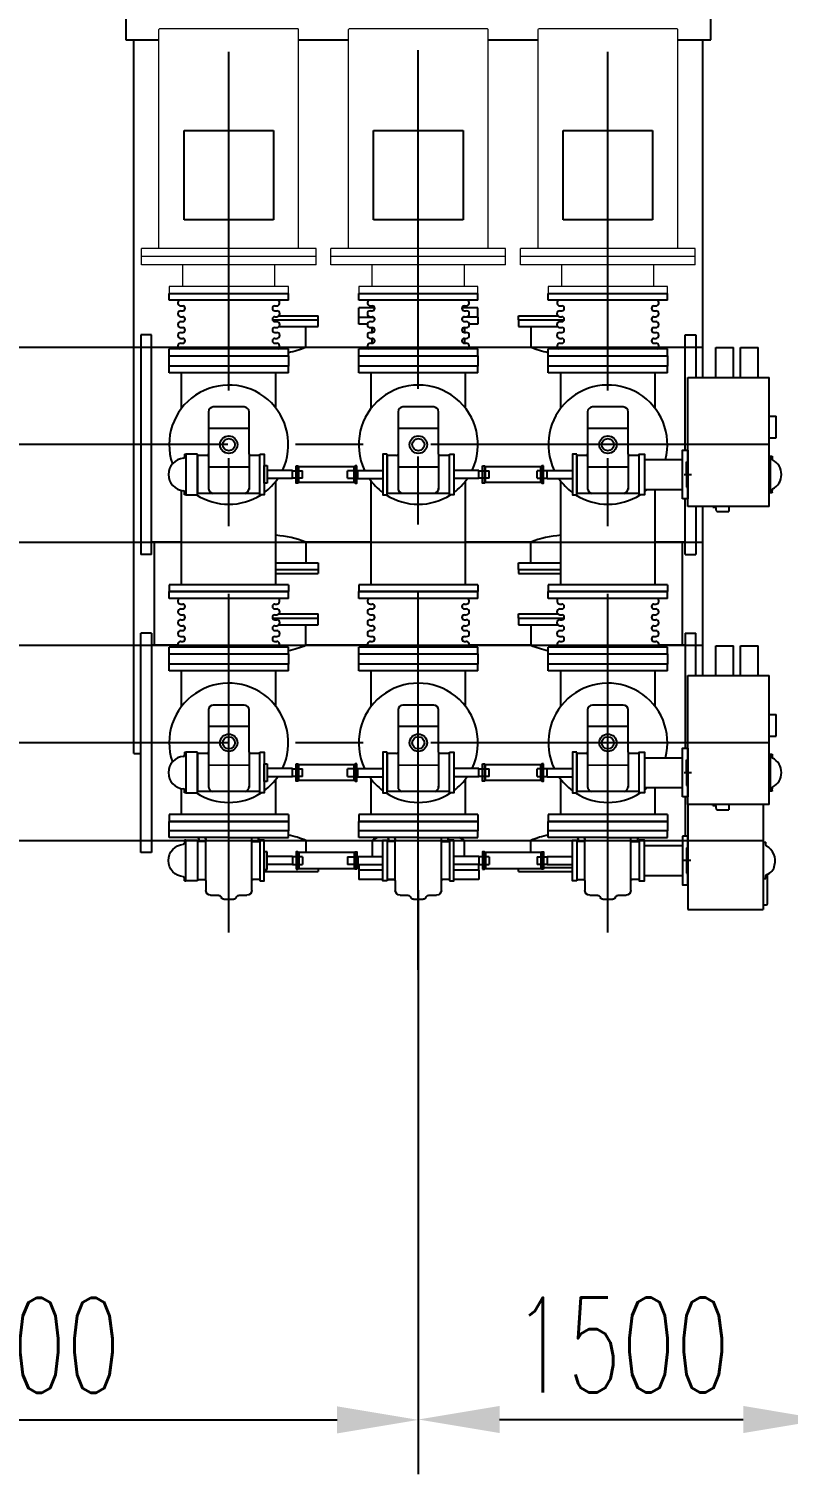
# Model space of a CAD drawing. Extents: x -61205 to 26665, y -81742 to 98141.
# Drawn here: x -10097 to -7293, y 62629 to 67962 of the extents above; entities that cross this region are included whole.
import ezdxf

# ---------------------------------------------------------------- set-up
doc = ezdxf.new("R2010")
doc.units = 0
doc.header["$LTSCALE"] = 1000
doc.header["$MEASUREMENT"] = 0
doc.linetypes.add('CENTER2', pattern=[1.125, 0.75, -0.125, 0.125, -0.125])
doc.linetypes.add('G', pattern=[2, 1.25, -0.25, 0.25, -0.25])
doc.layers.get('0').update_dxf_attribs({"linetype": 'CONTINUOUS'})
doc.layers.get('DEFPOINTS').update_dxf_attribs({"linetype": 'CONTINUOUS'})
for name, color, linetype in [('01', 7, 'CONTINUOUS'), ('02', 1, 'CONTINUOUS'), ('05', 4, 'G'), ('08', 1, 'CONTINUOUS'), ('09', 3, 'CONTINUOUS')]:
    doc.layers.add(name, color=color, linetype=linetype)
doc.styles.add('intecad', font='geditxt.shx', dxfattribs={"width": 0.667, "bigfont": 'hzfs_1.shx'})
doc.dimstyles.new('INTE$0', dxfattribs={"dimscale": 100, "dimtxt": 3.5, "dimasz": 3, "dimexe": 2, "dimexo": 0, "dimgap": 1, "dimtad": 1, "dimdsep": 46, "dimtxsty": 'intecad', "dimcen": 0, "dimclrd": 7, "dimclre": 7, "dimclrt": 6, "dimadec": 0, "dimazin": 2, "dimtp": 0.1, "dimtm": 0.1, "dimtfac": 0.71, "dimtix": 1, "dimtmove": 0, "dimatfit": 3, "dimfxl": 1, "dimlwd": -1, "dimlwe": -1, "dimarcsym": 0})

# ---------------------------------------------------------------- blocks, each defined once
blk = doc.blocks.new('*D222')
at = {"layer": '09', "color": 7, "transparency": 16777216}
for p, q in [((-8659, 64637.5), (-8659, 62630.8)), ((-7159, 63074.5), (-7159, 62630.8)), ((-8359, 62830.8), (-7459, 62830.8))]:
    blk.add_line(p, q, dxfattribs=at)
for points in [[(-8359, 62880.8), (-8359, 62780.8), (-8659, 62830.8)], [(-7459, 62880.8), (-7459, 62780.8), (-7159, 62830.8)]]:
    blk.add_solid(points, dxfattribs=at)
at = {"layer": 'DEFPOINTS', "color": 0, "transparency": 16777216}
for p in [(-8659, 64637.5, 0), (-7159, 63074.5), (-7159, 62830.8)]:
    blk.add_point(p, dxfattribs=at)
at = {"layer": '09', "color": 6, "transparency": 16777216, "insert": (-7909, 63105.8), "char_height": 350, "attachment_point": 5, "style": 'intecad'}
blk.add_mtext('1500', dxfattribs=at)
blk = doc.blocks.new('*D224')
at = {"layer": '09', "color": 7, "transparency": 16777216}
for p, q in [((-8659, 64784.4), (-8659, 62629.4)), ((-11659, 63586.4), (-11659, 62629.4)), ((-11359, 62829.4), (-8959, 62829.4))]:
    blk.add_line(p, q, dxfattribs=at)
for points in [[(-11359, 62879.4), (-11359, 62779.4), (-11659, 62829.4)], [(-8959, 62879.4), (-8959, 62779.4), (-8659, 62829.4)]]:
    blk.add_solid(points, dxfattribs=at)
at = {"layer": 'DEFPOINTS', "color": 0, "transparency": 16777216}
for p in [(-8659, 64784.4, 0), (-11659, 63586.4, 0), (-8659, 62829.4)]:
    blk.add_point(p, dxfattribs=at)
at = {"layer": '09', "color": 6, "transparency": 16777216, "insert": (-10159, 63104.4), "char_height": 350, "attachment_point": 5, "style": 'intecad'}
blk.add_mtext('3000', dxfattribs=at)
blk = doc.blocks.new('户内低位大头CT')
at = {"layer": '01', "linetype": 'Continuous', "lineweight": 15}
for p, q in [((-870, 322.5), (-840, 322.5)), ((-870, -322.5), (-870, 322.5)), ((-840, 322.5), (-810, 322.5)), ((-840, -322.5), (-840, 322.5)), ((-810, -322.5), (-810, 322.5)), ((-976, 220), (-976, -220)), ((-951, 220), (-976, 220)), ((-951, -220), (-951, 220)), ((-810, 258), (-2, 258)), ((-2, 258), (0, 256)), ((0, -256), (0, 256)), ((-951, 170), (-870, 170)), ((-951, -170), (-870, -170)), ((-976, -220), (-951, -220)), ((-810, -258), (-2, -258)), ((-2, -258), (0, -256)), ((-870, -322.5), (-840, -322.5)), ((-840, -322.5), (-810, -322.5))]:
    blk.add_line(p, q, dxfattribs=at)
at = {"layer": '01'}
for p, q in [((-705, -165), (-705, 165)), ((-705, 165), (-375, 165)), ((-375, 165), (-375, -165)), ((-375, -165), (-705, -165))]:
    blk.add_line(p, q, dxfattribs=at)
blk = doc.blocks.new('角隔CJK机构2')
at = {"layer": '01'}
for p, q in [((-118, 0), (358, 0)), ((0, 4.5), (-47, 4.5)), ((-47, 4.5), (-47, 0)), ((0, 4.5), (47, 4.5)), ((47, 4.5), (21, 4.5)), ((47, 4.5), (47, 0)), ((358, 0), (358, -301)), ((-118, -301), (-118, 0)), ((-47, 0), (-47.5, 0)), ((47, 0), (47.5, 0)), ((-132.4, -105.1), (-123.7, -104.3)), ((-121, -91.9), (-121, -101.3)), ((-121, -91.9), (-119, -91.9)), ((-121, -91.9), (-121, -101.3)), ((-121, -94.9), (-121, -92.4)), ((-119, -91.9), (-118, -91.9)), ((358, -103.8), (468, -103.8)), ((468, -103.8), (468, -168.8)), ((-137, -110.1), (-137, -151.9)), ((-118, -151.9), (-137, -151.9)), ((358, -168.8), (468, -168.8)), ((358, -194.6), (468, -194.6)), ((468, -194.6), (468, -259.6)), ((358, -259.6), (468, -259.6)), ((-118, -301), (358, -301)), ((-68, -311), (-68, -301)), ((-68, -306), (68, -306)), ((-66.5, -311), (-68, -311)), ((-66.5, -311), (-59.5, -311)), ((-57.1, -311), (-59.5, -311)), ((68, -311), (57.1, -311)), ((68, -301), (68, -311)), ((135, -301), (135, -326)), ((215, -301), (215, -326)), ((135, -326), (215, -326))]:
    blk.add_line(p, q, dxfattribs=at)
for centre, radius, start, end in [((-132, -110.1), 5, 95, 180), ((-124, -101.3), 3, 275, 0), ((-57.1, -315), 4, 26.9444, 90), ((0, -286), 60, 206.9444, 333.0556), ((57.1, -315), 4, 90, 153.0556)]:
    blk.add_arc(centre, radius, start, end, dxfattribs=at)
at = {"layer": '05'}
blk.add_line((0, 13.7), (0, -13.2), dxfattribs=at)
blk = doc.blocks.new('分合指示罩')
at = {"layer": '01'}
for p, q in [((-75, 5), (-63.9, 5)), ((-75, 0), (-75, 5)), ((75, 0), (-75, 0)), ((75, 5), (63.9, 5)), ((75, 5), (75, 0))]:
    blk.add_line(p, q, dxfattribs=at)
for centre, radius, start, end in [((0, 5), 60, 3.5833, 176.4167), ((-63.9, 9), 4, 270, 356.4167), ((63.9, 9), 4, 183.5833, 270)]:
    blk.add_arc(centre, radius, start, end, dxfattribs=at)
blk = doc.blocks.new('轴连装配511125015H01')
at = {"layer": '01'}
for p, q in [((-29.5, -215), (-29.5, -10)), ((-29.5, -10), (29.5, -10)), ((-28.5, -7), (-28.5, -10)), ((28.5, -10), (28.5, -7)), ((29.5, -10), (29.5, -215)), ((-29.5, -215), (29.5, -215)), ((-28.5, -218), (-28.5, -215)), ((28.5, -215), (28.5, -218))]:
    blk.add_line(p, q, dxfattribs=at)
for points in [[(32, 0), (32, -7), (-32, -7), (-32, 0)], [(32, -225), (32, -218), (-32, -218), (-32, -225)]]:
    blk.add_lwpolyline(points, close=True, dxfattribs=at)
blk = doc.blocks.new('连接架1')
at = {"layer": '01'}
for p, q in [((-55, -20), (-55, -160)), ((55, -20), (55, -160))]:
    blk.add_line(p, q, dxfattribs=at)
for points in [[(-75, 0), (75, 0), (75, -20), (-75, -20)], [(-90, -160), (90, -160), (90, -180), (-90, -180)]]:
    blk.add_lwpolyline(points, close=True, dxfattribs=at)
blk = doc.blocks.new('母线上方隔离开关')
at = {"layer": '01'}
for p, q in [((-807, 1840), (-832, 1840)), ((-832, 1400), (-832, 1840)), ((-807, 1400), (-807, 1840)), ((-25, 1840), (0, 1840)), ((-25, 1400), (-25, 1840)), ((0, 1840), (38, 1840)), ((0, 1400), (0, 1840)), ((38, 1840), (38, 1400)), ((-807, 1794.2), (-458.9, 1794.2)), ((-475, 1778), (-475, 1735)), ((-325, 1778), (-475, 1778)), ((-325, 1735), (-325, 1778)), ((-155.6, 1794.2), (-25, 1794.2)), ((-475, 1735), (-325, 1735)), ((-330, 1735), (-470, 1735)), ((-470, 1505), (-470, 1735)), ((-330, 1700), (-330, 1735)), ((-400, 1695), (-455, 1695)), ((-325.4, 1695), (-400, 1695)), ((-371.8, 1695), (-372, 1545)), ((-169, 1695), (-325, 1695)), ((-229, 1695), (-229, 1545)), ((-151, 1563), (-151, 1677)), ((-474.5, 1505), (-330, 1505)), ((-400, 1545), (-455, 1545)), ((-325.4, 1545), (-400, 1545)), ((-330, 1505), (-330, 1540)), ((-325, 1545), (-169, 1545)), ((-807, 1445.8), (-424.4, 1445.8)), ((-432.5, 1478), (-432.5, 1489)), ((-432.5, 1489), (-367.5, 1489)), ((-367.5, 1478), (-432.5, 1478)), ((-415, 1385), (-415, 1478)), ((-385, 1385), (-385, 1478)), ((-367.5, 1489), (-367.5, 1478)), ((-155.6, 1445.8), (-25, 1445.8)), ((-807, 1400), (-832, 1400)), ((-25, 1400), (0, 1400)), ((38, 1400), (0, 1400)), ((-415, 1385), (-385, 1385)), ((-414, 1385), (-386, 1385)), ((-414, 1348), (-414, 1385)), ((-414, 1348), (-386, 1348)), ((-386, 1385), (-386, 1348)), ((-414, 1181), (-386, 1181)), ((-414, 1181), (-414, 1144)), ((-386, 1144), (-386, 1181)), ((-832, 700), (-832, 1140)), ((-807, 1140), (-832, 1140)), ((-807, 700), (-807, 1140)), ((-415, 1144), (-385, 1144)), ((-415, 1144), (-415, 1051)), ((-414, 1144), (-386, 1144)), ((-385, 1144), (-385, 1051)), ((-25, 1140), (0, 1140)), ((-25, 700), (-25, 1140)), ((0, 1140), (38, 1140)), ((0, 700), (0, 1140)), ((38, 1140), (38, 700)), ((-807, 1094.2), (-424.4, 1094.2)), ((-155.6, 1094.2), (-25, 1094.2)), ((-330, 1035), (-470, 1035)), ((-470, 805), (-470, 1035)), ((-330, 1000), (-330, 1035)), ((-400, 995), (-455, 995)), ((-325.4, 995), (-400, 995)), ((-371.8, 995), (-372, 845)), ((-169, 995), (-325, 995)), ((-229, 995), (-229, 845)), ((-151, 863), (-151, 977)), ((-474.5, 805), (-330, 805)), ((-400, 845), (-455, 845)), ((-325.4, 845), (-400, 845)), ((-330, 805), (-330, 840)), ((-325, 845), (-169, 845)), ((-415, 696), (-415, 789)), ((-385, 696), (-385, 789)), ((-807, 700), (-832, 700)), ((-807, 745.8), (-424.4, 745.8)), ((-415, 696), (-385, 696)), ((-414, 659), (-414, 696)), ((-414, 696), (-386, 696)), ((-386, 696), (-386, 659)), ((-155.6, 745.8), (-25, 745.8)), ((-25, 700), (0, 700)), ((38, 700), (0, 700)), ((-414, 659), (-386, 659)), ((-414, 481), (-414, 444)), ((-414, 481), (-386, 481)), ((-386, 444), (-386, 481)), ((-807, 440), (-832, 440)), ((-832, 0), (-832, 440)), ((-807, 0), (-807, 440)), ((-415, 444), (-415, 351)), ((-415, 444), (-385, 444)), ((-414, 444), (-386, 444)), ((-385, 444), (-385, 351)), ((-25, 440), (0, 440)), ((-25, 0), (-25, 440)), ((0, 440), (38, 440)), ((0, 0), (0, 440)), ((38, 440), (38, 0)), ((-807, 394.2), (-424.4, 394.2)), ((-155.6, 394.2), (-25, 394.2)), ((-330, 335), (-470, 335)), ((-470, 105), (-470, 335)), ((-330, 300), (-330, 335)), ((-400, 295), (-455, 295)), ((-325.4, 295), (-400, 295)), ((-371.8, 295), (-372, 145)), ((-169, 295), (-325, 295)), ((-229, 295), (-229, 145)), ((-151, 163), (-151, 277)), ((-400, 145), (-455, 145)), ((-325.4, 145), (-400, 145)), ((-330, 105), (-330, 140)), ((-325, 145), (-169, 145)), ((-474.5, 105), (-330, 105)), ((-807, 0), (-832, 0)), ((-807, 45.8), (-455, 45.8)), ((-155.6, 45.8), (-25, 45.8)), ((-25, 0), (0, 0)), ((38, 0), (0, 0))]:
    blk.add_line(p, q, dxfattribs=at)
for points in [[(-325, 1505), (-325, 1489), (-475, 1489), (-475, 1505)], [(-325, 1035), (-325, 1051), (-475, 1051), (-475, 1035)], [(-325, 805), (-325, 789), (-475, 789), (-475, 805)], [(-325, 335), (-325, 351), (-475, 351), (-475, 335)]]:
    blk.add_lwpolyline(points, close=True, dxfattribs=at)
for centre, radius in [((-290, 1620), 32.1), ((-290, 1620), 22.5), ((-290, 920), 32.1), ((-290, 920), 22.5), ((-290, 220), 32.1), ((-290, 220), 22.5)]:
    blk.add_circle(centre, radius, dxfattribs=at)
for centre, radius, start, end in [((-290, 1620), 220, 244.417, 108.7437), ((-290, 1620), 220, 147.2362, 212.7638), ((-450.5, 1675), 20, 90, 163.8726), ((-325, 1700), 5, 180, 270), ((-169, 1677), 18, 0, 90), ((-450.5, 1565), 20, 196.1274, 270), ((-169, 1563), 18, 270, 0), ((-325, 1540), 5, 90, 180), ((-290, 1620), 220, 216.545, 235.3765), ((-290, 920), 220, 244.417, 115.583), ((-290, 920), 220, 124.6235, 143.455), ((-290, 920), 220, 147.2362, 212.7638), ((-450.5, 975), 20, 90, 163.8726), ((-325, 1000), 5, 180, 270), ((-169, 977), 18, 0, 90), ((-450.5, 865), 20, 196.1274, 270), ((-169, 863), 18, 270, 0), ((-325, 840), 5, 90, 180), ((-290, 920), 220, 216.545, 235.3765), ((-290, 220), 220, 255.5225, 115.583), ((-290, 220), 220, 124.6235, 143.455), ((-290, 220), 220, 147.2362, 212.7638), ((-450.5, 275), 20, 90, 163.8726), ((-325, 300), 5, 180, 270), ((-169, 277), 18, 0, 90), ((-169, 163), 18, 270, 0), ((-450.5, 165), 20, 196.1274, 270), ((-325, 140), 5, 90, 180), ((-290, 220), 220, 217.8529, 221.4096)]:
    blk.add_arc(centre, radius, start, end, dxfattribs=at)
at = {"layer": 'DEFPOINTS', "color": 7, "linetype": 'ByBlock'}
for p in [(-347, 1505), (-347, 1505), (-347, 805), (-347, 805), (-347, 105), (-347, 105)]:
    blk.add_point(p, dxfattribs=at)
blk.add_blockref('角隔CJK机构2', (-400, -75))
at = {"layer": '02'}
for name, p in [('分合指示罩', (-400, 1778)), ('轴连装配511125015H01', (-400, 1371.5)), ('轴连装配511125015H01', (-400, 682.5)), ('连接架1', (-400, 105))]:
    blk.add_blockref(name, p, dxfattribs=at)
blk = doc.blocks.new('户内波纹管230')
at = {"layer": '01'}
for p, q in [((0, 0), (0, -440)), ((0, 0), (25, 0)), ((25, -440), (25, 0)), ((205, -440), (205, 0)), ((205, 0), (230, 0)), ((230, 0), (230, -440)), ((25, -38.4), (25, -36.7)), ((46, -43), (46, -50)), ((64, -43), (64, -50)), ((86, -43), (86, -50)), ((104, -43), (104, -50)), ((126, -43), (126, -50)), ((144, -43), (144, -50)), ((166, -43), (166, -50)), ((184, -43), (184, -50)), ((205, -38.4), (205, -36.7)), ((46, -390), (46, -397)), ((64, -390), (64, -397)), ((86, -390), (86, -397)), ((104, -390), (104, -397)), ((126, -390), (126, -397)), ((144, -390), (144, -397)), ((166, -390), (166, -397)), ((184, -390), (184, -397)), ((0, -440), (25, -440)), ((205, -440), (230, -440))]:
    blk.add_line(p, q, dxfattribs=at)
for centre, radius, start, end in [((35, -43), 11, 0, 155.38), ((55, -50), 9, 180, 0), ((75, -43), 11, 0, 180), ((95, -50), 9, 180, 0), ((115, -43), 11, 0, 180), ((135, -50), 9, 180, 0), ((155, -43), 11, 0, 180), ((175, -50), 9, 180, 0), ((195, -43), 11, 24.62, 180), ((35, -397), 11, 204.62, 0), ((55, -390), 9, 0, 180), ((75, -397), 11, 180, 0), ((95, -390), 9, 0, 180), ((115, -397), 11, 180, 0), ((135, -390), 9, 0, 180), ((155, -397), 11, 180, 0), ((175, -390), 9, 0, 180), ((195, -397), 11, 180, 335.38)]:
    blk.add_arc(centre, radius, start, end, dxfattribs=at)
blk = doc.blocks.new('接地开关底座2')
at = {"layer": '01'}
for p, q in [((153, 272.5), (181.7, 272.5)), ((190.3, 277.5), (192.9, 282)), ((201.6, 287), (220, 287)), ((220, 287), (238.4, 287)), ((247.1, 282), (249.7, 277.5)), ((258.3, 272.5), (287, 272.5)), ((105, 74.5), (105, 214.5)), ((105, 214.5), (131, 214.5)), ((135, 219), (135, 254.5)), ((135, 219), (135, 66)), ((305, 254.5), (305, 219)), ((305, 219), (305, 66)), ((335, 214.5), (309, 214.5)), ((335, 74.5), (335, 214.5)), ((0, 60), (0, 35)), ((220, 60), (0, 60)), ((131, 74.5), (105, 74.5)), ((135, 66), (135, 64)), ((220, 60), (440, 60)), ((305, 66), (305, 64)), ((309, 74.5), (335, 74.5)), ((440, 60), (440, 35)), ((0, 35), (0, 0)), ((440, 35), (0, 35)), ((0, 0), (440, 0)), ((440, 0), (440, 35))]:
    blk.add_line(p, q, dxfattribs=at)
for centre, radius, start, end in [((153, 254.5), 18, 90, 180), ((181.7, 282.5), 10, 270, 330.2057), ((201.6, 277), 10, 90, 150.2057), ((238.4, 277), 10, 29.7943, 90), ((258.3, 282.5), 10, 209.7943, 270), ((287, 254.5), 18, 0, 90), ((131, 218.5), 4, 270, 0), ((309, 218.5), 4, 180, 270), ((102.2, 67.2), 7.75, 290.7723, 69.2277), ((124.1, 66), 10.9, 357.1975, 50.7274), ((131, 64), 4, 270, 0), ((315.9, 66), 10.9, 129.2726, 182.8025), ((309, 64), 4, 180, 270), ((337.8, 67.2), 7.75, 110.7723, 249.2277)]:
    blk.add_arc(centre, radius, start, end, dxfattribs=at)
at = {"layer": 'DEFPOINTS', "color": 7, "linetype": 'ByBlock'}
for p in [(135, 171.6), (305, 171.6)]:
    blk.add_point(p, dxfattribs=at)
blk = doc.blocks.new('母线上方组合隔离接地1')
at = {"layer": '01'}
for p, q in [((-618, 1400), (-618, 1840)), ((-593, 1840), (-618, 1840)), ((-593, 1400), (-593, 1840)), ((-63, 1840), (-38, 1840)), ((-63, 1400), (-63, 1840)), ((-38, 1400), (-38, 1840)), ((-38, 1840), (0, 1840)), ((0, 1840), (0, 1400)), ((-837.5, 1778), (-687.5, 1778)), ((-837.5, 1735), (-837.5, 1778)), ((-687.5, 1778), (-687.5, 1735)), ((-593, 1794.2), (-496.9, 1794.2)), ((-513, 1778), (-513, 1735)), ((-363, 1778), (-513, 1778)), ((-363, 1735), (-363, 1778)), ((-193.6, 1794.2), (-63, 1794.2)), ((-687.5, 1735), (-837.5, 1735)), ((-513, 1735), (-363, 1735)), ((-368, 1735), (-508, 1735)), ((-508, 1505), (-508, 1735)), ((-368, 1700), (-368, 1735)), ((-438, 1695), (-493, 1695)), ((-363.4, 1695), (-438, 1695)), ((-409.8, 1695), (-410, 1545)), ((-207, 1695), (-363, 1695)), ((-267, 1695), (-267, 1545)), ((-189, 1563), (-189, 1677)), ((-512.5, 1505), (-368, 1505)), ((-438, 1545), (-493, 1545)), ((-363.4, 1545), (-438, 1545)), ((-368, 1505), (-368, 1540)), ((-363, 1545), (-207, 1545)), ((-730, 1489), (-795, 1489)), ((-795, 1489), (-795, 1478)), ((-795, 1478), (-730, 1478)), ((-777.5, 1385), (-777.5, 1478)), ((-747.5, 1385), (-747.5, 1478)), ((-730, 1478), (-730, 1489)), ((-593, 1445.8), (-462.4, 1445.8)), ((-470.5, 1478), (-470.5, 1489)), ((-470.5, 1489), (-405.5, 1489)), ((-405.5, 1478), (-470.5, 1478)), ((-453, 1385), (-453, 1478)), ((-423, 1385), (-423, 1478)), ((-405.5, 1489), (-405.5, 1478)), ((-193.6, 1445.8), (-63, 1445.8)), ((-593, 1400), (-618, 1400)), ((-63, 1400), (-38, 1400)), ((0, 1400), (-38, 1400)), ((-747.5, 1385), (-777.5, 1385)), ((-776.5, 1385), (-776.5, 1348)), ((-748.5, 1385), (-776.5, 1385)), ((-748.5, 1348), (-776.5, 1348)), ((-748.5, 1348), (-748.5, 1385)), ((-453, 1385), (-423, 1385)), ((-452, 1385), (-424, 1385)), ((-452, 1348), (-452, 1385)), ((-452, 1348), (-424, 1348)), ((-424, 1385), (-424, 1348)), ((-748.5, 1181), (-776.5, 1181)), ((-776.5, 1144), (-776.5, 1181)), ((-748.5, 1181), (-748.5, 1144)), ((-452, 1181), (-424, 1181)), ((-452, 1181), (-452, 1144)), ((-424, 1144), (-424, 1181)), ((-747.5, 1144), (-777.5, 1144)), ((-777.5, 1144), (-777.5, 1051)), ((-748.5, 1144), (-776.5, 1144)), ((-747.5, 1144), (-747.5, 1051)), ((-593, 1140), (-618, 1140)), ((-618, 700), (-618, 1140)), ((-593, 700), (-593, 1140)), ((-453, 1144), (-423, 1144)), ((-453, 1144), (-453, 1051)), ((-452, 1144), (-424, 1144)), ((-423, 1144), (-423, 1051)), ((-63, 1140), (-38, 1140)), ((-63, 700), (-63, 1140)), ((-38, 700), (-38, 1140)), ((-38, 1140), (0, 1140)), ((0, 1140), (0, 700)), ((-593, 1094.2), (-462.4, 1094.2)), ((-193.6, 1094.2), (-63, 1094.2)), ((-368, 1035), (-508, 1035)), ((-508, 805), (-508, 1035)), ((-368, 1000), (-368, 1035)), ((-438, 995), (-493, 995)), ((-363.4, 995), (-438, 995)), ((-409.8, 995), (-410, 845)), ((-207, 995), (-363, 995)), ((-267, 995), (-267, 845)), ((-189, 863), (-189, 977)), ((-512.5, 805), (-368, 805)), ((-438, 845), (-493, 845)), ((-363.4, 845), (-438, 845)), ((-368, 805), (-368, 840)), ((-363, 845), (-207, 845)), ((-777.5, 696), (-777.5, 789)), ((-747.5, 696), (-747.5, 789)), ((-453, 696), (-453, 789)), ((-423, 696), (-423, 789)), ((-747.5, 696), (-777.5, 696)), ((-748.5, 696), (-776.5, 696)), ((-776.5, 696), (-776.5, 659)), ((-748.5, 659), (-748.5, 696)), ((-593, 700), (-618, 700)), ((-593, 745.8), (-462.4, 745.8)), ((-453, 696), (-423, 696)), ((-452, 659), (-452, 696)), ((-452, 696), (-424, 696)), ((-424, 696), (-424, 659)), ((-193.6, 745.8), (-63, 745.8)), ((-63, 700), (-38, 700)), ((0, 700), (-38, 700)), ((-748.5, 659), (-776.5, 659)), ((-452, 659), (-424, 659)), ((-776.5, 444), (-776.5, 481)), ((-748.5, 481), (-776.5, 481)), ((-748.5, 481), (-748.5, 444)), ((-452, 481), (-424, 481)), ((-452, 481), (-452, 444)), ((-424, 444), (-424, 481)), ((-777.5, 444), (-777.5, 351)), ((-747.5, 444), (-777.5, 444)), ((-748.5, 444), (-776.5, 444)), ((-747.5, 444), (-747.5, 351)), ((-593, 440), (-618, 440)), ((-618, 0), (-618, 440)), ((-593, 0), (-593, 440)), ((-453, 444), (-453, 351)), ((-453, 444), (-423, 444)), ((-452, 444), (-424, 444)), ((-423, 444), (-423, 351)), ((-63, 440), (-38, 440)), ((-63, 0), (-63, 440)), ((-38, 0), (-38, 440)), ((-38, 440), (0, 440)), ((0, 440), (0, 0)), ((-593, 394.2), (-462.4, 394.2)), ((-193.6, 394.2), (-63, 394.2)), ((-368, 335), (-508, 335)), ((-508, 105), (-508, 335)), ((-368, 300), (-368, 335)), ((-438, 295), (-493, 295)), ((-363.4, 295), (-438, 295)), ((-409.8, 295), (-410, 145)), ((-207, 295), (-363, 295)), ((-267, 295), (-267, 145)), ((-189, 163), (-189, 277)), ((-438, 145), (-493, 145)), ((-363.4, 145), (-438, 145)), ((-368, 105), (-368, 140)), ((-363, 145), (-207, 145)), ((-512.5, 105), (-368, 105)), ((-593, 0), (-618, 0)), ((-593, 45.8), (-493, 45.8)), ((-193.6, 45.8), (-63, 45.8)), ((-63, 0), (-38, 0)), ((0, 0), (-38, 0)), ((-556, -353), (-942.5, -353)), ((-919.4, -353), (-926.4, -353)), ((-926.4, -353), (-926.4, -365)), ((-926.4, -353), (-926.4, -365)), ((-922.4, -369), (-813.2, -369)), ((-842.8, -353), (-919.4, -353)), ((-829, -353.1), (-829, -363.1)), ((-829, -363.1), (-818, -363.1)), ((-705.4, -363.1), (-694.5, -363.1)), ((-694.5, -353.1), (-694.5, -363.1))]:
    blk.add_line(p, q, dxfattribs=at)
at = {"layer": '01', "ltscale": 10}
for p, q in [((-942.5, -75), (-942.5, -353)), ((-556, -75), (-942.5, -75)), ((-715.5, -70), (-809.5, -70)), ((-809.5, -70), (-809.5, -75)), ((-715.5, -70), (-715.5, -75))]:
    blk.add_line(p, q, dxfattribs=at)
at = {"layer": '01'}
for points in [[(-837.5, 1505), (-837.5, 1489), (-687.5, 1489), (-687.5, 1505)], [(-363, 1505), (-363, 1489), (-513, 1489), (-513, 1505)], [(-837.5, 1035), (-837.5, 1051), (-687.5, 1051), (-687.5, 1035)], [(-363, 1035), (-363, 1051), (-513, 1051), (-513, 1035)], [(-837.5, 805), (-837.5, 789), (-687.5, 789), (-687.5, 805)], [(-363, 805), (-363, 789), (-513, 789), (-513, 805)], [(-837.5, 335), (-837.5, 351), (-687.5, 351), (-687.5, 335)], [(-363, 335), (-363, 351), (-513, 351), (-513, 335)]]:
    blk.add_lwpolyline(points, close=True, dxfattribs=at)
for centre, radius in [((-328, 1620), 32.1), ((-328, 1620), 22.5), ((-328, 920), 32.1), ((-328, 920), 22.5), ((-328, 220), 32.1), ((-328, 220), 22.5)]:
    blk.add_circle(centre, radius, dxfattribs=at)
for centre, radius, start, end in [((-328, 1620), 220, 244.417, 108.7437), ((-328, 1620), 220, 147.2362, 212.7638), ((-488.5, 1675), 20, 90, 163.8726), ((-363, 1700), 5, 180, 270), ((-207, 1677), 18, 0, 90), ((-488.5, 1565), 20, 196.1274, 270), ((-207, 1563), 18, 270, 0), ((-363, 1540), 5, 90, 180), ((-328, 1620), 220, 216.545, 235.3765), ((-328, 920), 220, 244.417, 115.583), ((-328, 920), 220, 124.6235, 143.455), ((-328, 920), 220, 147.2362, 212.7638), ((-488.5, 975), 20, 90, 163.8726), ((-363, 1000), 5, 180, 270), ((-207, 977), 18, 0, 90), ((-488.5, 865), 20, 196.1274, 270), ((-207, 863), 18, 270, 0), ((-363, 840), 5, 90, 180), ((-328, 920), 220, 216.545, 235.3765), ((-328, 220), 220, 255.5225, 115.583), ((-328, 220), 220, 124.6235, 143.455), ((-328, 220), 220, 147.2362, 212.7638), ((-488.5, 275), 20, 90, 163.8726), ((-363, 300), 5, 180, 270), ((-207, 277), 18, 0, 90), ((-207, 163), 18, 270, 0), ((-488.5, 165), 20, 196.1274, 270), ((-363, 140), 5, 90, 180), ((-328, 220), 220, 217.8529, 221.4096), ((-922.4, -365), 4, 180, 270), ((-818, -367.1), 4, 26.9444, 90), ((-773.2, -353.1), 43, 196.4381, 261.6634), ((-762.5, -338.1), 60, 253.5961, 333.0556), ((-705.4, -367.1), 4, 90, 153.0556)]:
    blk.add_arc(centre, radius, start, end, dxfattribs=at)
at = {"layer": '05', "color": 1, "linetype": 'CENTER2', "lineweight": -3}
blk.add_line((-762.5, -86), (-762.5, -60.5), dxfattribs=at)
at = {"layer": 'DEFPOINTS', "color": 7, "linetype": 'ByBlock'}
for p in [(-385, 1505), (-385, 1505), (-385, 805), (-385, 805), (-385, 105), (-385, 105)]:
    blk.add_point(p, dxfattribs=at)
blk.add_blockref('角隔CJK机构2', (-438, -75))
at = {"layer": '02', "xscale": -1, "rotation": 90}
for p in [(-618, 1840), (-618, 1140), (-618, 440)]:
    blk.add_blockref('接地开关底座2', p, dxfattribs=at)
at = {"layer": '02', "xscale": -1}
for name, p in [('分合指示罩', (-762.5, 1778)), ('轴连装配511125015H01', (-762.5, 1371.5)), ('轴连装配511125015H01', (-762.5, 682.5)), ('连接架1', (-762.5, 105))]:
    blk.add_blockref(name, p, dxfattribs=at)
at = {"layer": '02'}
for name, p in [('分合指示罩', (-438, 1778)), ('轴连装配511125015H01', (-438, 1371.5)), ('轴连装配511125015H01', (-438, 682.5)), ('连接架1', (-438, 105))]:
    blk.add_blockref(name, p, dxfattribs=at)

msp = doc.modelspace()

# ---------------------------------------------------------------- linework, layer by layer
at = {"layer": '01'}
for p, q in [((-9738.954, 68941.665, -0.001), (-9738.954, 67921.665, -0.001)), ((-7578.954, 67921.665, -0.001), (-7578.954, 68941.665, -0.001)), ((-9738.954, 67921.665, -0.001), (-9616.954, 67921.665, -0.001)), ((-9708.954, 65287.665, -0.001), (-9708.954, 67921.665, -0.001)), ((-9100.954, 67921.665, -0.001), (-8916.954, 67921.665, -0.001)), ((-8400.954, 67921.665, -0.001), (-8216.954, 67921.665, -0.001)), ((-7700.954, 67921.665, -0.001), (-7578.954, 67921.665, -0.001)), ((-7608.954, 66675.665, -0.001), (-7608.954, 67921.665, -0.001)), ((-8820.179, 66932.665, -0.001), (-8878.954, 66932.665, -0.001)), ((-8878.954, 66897.665, -0.001), (-8878.954, 66932.665, -0.001)), ((-8438.954, 66932.665, -0.001), (-8497.729, 66932.665, -0.001)), ((-8438.954, 66897.665, -0.001), (-8438.954, 66932.665, -0.001)), ((-9197.582, 66888.103, -0.001), (-9028.954, 66888.103, -0.001)), ((-9173.966, 66903.103, -0.001), (-9028.954, 66903.103, -0.001)), ((-9028.954, 66888.103, -0.001), (-9028.954, 66903.103, -0.001)), ((-9028.954, 66863.103, -0.001), (-9028.954, 66888.103, -0.001)), ((-8878.954, 66872.665, -0.001), (-8878.954, 66897.665, -0.001)), ((-8878.954, 66897.665, -0.001), (-8823.297, 66897.665, -0.001)), ((-8846.771, 66872.665, -0.001), (-8878.954, 66872.665, -0.001)), ((-8438.954, 66897.665, -0.001), (-8494.611, 66897.665, -0.001)), ((-8438.954, 66872.665, -0.001), (-8471.137, 66872.665, -0.001)), ((-8438.954, 66897.665, -0.001), (-8438.954, 66897.665, -0.001)), ((-8438.954, 66897.665, -0.001), (-8438.954, 66872.665, -0.001)), ((-8288.954, 66888.103, -0.001), (-8288.954, 66903.103, -0.001)), ((-8288.954, 66903.103, -0.001), (-8143.943, 66903.103, -0.001)), ((-8288.954, 66888.103, -0.001), (-8288.954, 66863.103, -0.001)), ((-8288.954, 66888.103, -0.001), (-8120.326, 66888.103, -0.001)), ((-9683.954, 66832.665, -0.001), (-9683.954, 66022.665, -0.001)), ((-9643.954, 66832.665, -0.001), (-9683.954, 66832.665, -0.001)), ((-9643.954, 66022.665, -0.001), (-9643.954, 66832.665, -0.001)), ((-9173.966, 66863.103, -0.001), (-9028.954, 66863.103, -0.001)), ((-9073.954, 66787.665, -0.001), (-9073.954, 66863.103, -0.001)), ((-8828.954, 66841.665, -0.001), (-8828.954, 66859.665, -0.001)), ((-8828.954, 66801.665, -0.001), (-8828.954, 66819.665, -0.001)), ((-8488.954, 66859.665, -0.001), (-8488.954, 66841.665, -0.001)), ((-8488.954, 66819.665, -0.001), (-8488.954, 66801.665, -0.001)), ((-8288.954, 66863.103, -0.001), (-8143.943, 66863.103, -0.001)), ((-8243.954, 66863.103, -0.001), (-8243.954, 66787.665, -0.001)), ((-7673.954, 66832.665, -0.001), (-7633.954, 66832.665, -0.001)), ((-7673.954, 66407.665, -0.001), (-7673.954, 66832.665, -0.001)), ((-7633.954, 66832.665, -0.001), (-7633.954, 66675.665, -0.001)), ((-32331.954, 66787.665, -0.001), (-7608.954, 66787.665, -0.001)), ((-9643.954, 66787.665, -0.001), (-9546.537, 66787.665, -0.001)), ((-9073.954, 66787.665, -0.001), (-8846.537, 66787.665, -0.001)), ((-8471.371, 66787.665, -0.001), (-8243.954, 66787.665, -0.001)), ((-7773.469, 66787.665, -0.001), (-7673.954, 66787.665, -0.001)), ((-7673.954, 66022.665, -0.001), (-7673.954, 66227.665, -0.001)), ((-7633.954, 66199.665, -0.001), (-7633.954, 66022.665, -0.001)), ((-7608.954, 65575.665, -0.001), (-7608.954, 66199.665, -0.001)), ((-7608.954, 65575.665, -0.001), (-7608.954, 66199.665, -0.001)), ((-32329.981, 66067.665, 0.006), (-7608.954, 66067.665, 0.002)), ((-9533.154, 66067.665, -0.001), (-9643.954, 66067.665, -0.001)), ((-9633.954, 66067.665, -0.001), (-9633.954, 65687.665, -0.001)), ((-9073.954, 66067.665, -0.001), (-9073.954, 65992.227, -0.001)), ((-8833.154, 66067.665, -0.001), (-9073.954, 66067.665, -0.001)), ((-8243.954, 66067.665, -0.001), (-8484.754, 66067.665, -0.001)), ((-8243.954, 65992.227, -0.001), (-8243.954, 66067.665, -0.001)), ((-7673.954, 66067.665, -0.001), (-7784.754, 66067.665, -0.001)), ((-7683.954, 65687.665, -0.001), (-7683.954, 66067.665, -0.001)), ((-9643.954, 66022.665, -0.001), (-9683.954, 66022.665, -0.001)), ((-7673.954, 66022.665, -0.001), (-7633.954, 66022.665, -0.001)), ((-9184.754, 65992.227, -0.001), (-9028.954, 65992.227, -0.001)), ((-9184.754, 65967.227, -0.001), (-9028.954, 65967.227, -0.001)), ((-9028.954, 65992.227, -0.001), (-9028.954, 65967.227, -0.001)), ((-9028.954, 65967.227, -0.001), (-9028.954, 65952.227, -0.001)), ((-8288.954, 65967.227, -0.001), (-8288.954, 65992.227, -0.001)), ((-8288.954, 65992.227, -0.001), (-8133.154, 65992.227, -0.001)), ((-8288.954, 65967.227, -0.001), (-8288.954, 65952.227, -0.001)), ((-8288.954, 65967.227, -0.001), (-8133.154, 65967.227, -0.001)), ((-9184.754, 65952.227, -0.001), (-9028.954, 65952.227, -0.001)), ((-8288.954, 65952.227, -0.001), (-8133.154, 65952.227, -0.001)), ((-9173.966, 65803.103, -0.001), (-9028.954, 65803.103, -0.001)), ((-9028.954, 65788.103, -0.001), (-9028.954, 65803.103, -0.001)), ((-8288.954, 65788.103, -0.001), (-8288.954, 65803.103, -0.001)), ((-8288.954, 65803.103, -0.001), (-8143.943, 65803.103, -0.001)), ((-9196.712, 65788.103, -0.001), (-9028.954, 65788.103, -0.001)), ((-9173.966, 65763.103, -0.001), (-9028.954, 65763.103, -0.001)), ((-9073.954, 65687.665, -0.001), (-9073.954, 65763.103, -0.001)), ((-9028.954, 65763.103, -0.001), (-9028.954, 65788.103, -0.001)), ((-8288.954, 65788.103, -0.001), (-8288.954, 65763.103, -0.001)), ((-8288.954, 65788.103, -0.001), (-8121.196, 65788.103, -0.001)), ((-8288.954, 65763.103, -0.001), (-8143.943, 65763.103, -0.001)), ((-8243.954, 65763.103, -0.001), (-8243.954, 65687.665, -0.001)), ((-9643.954, 65732.665, -0.001), (-9683.954, 65732.665, -0.001)), ((-9683.954, 64922.665, -0.001), (-9683.954, 65732.665, -0.001)), ((-9643.954, 65732.665, -0.001), (-9643.954, 64922.665, -0.001)), ((-7673.954, 65732.665, -0.001), (-7633.954, 65732.665, -0.001)), ((-7673.954, 65732.665, -0.001), (-7673.954, 65307.665, -0.001)), ((-7633.954, 65575.665, -0.001), (-7633.954, 65732.665, -0.001)), ((-32554.954, 65687.665, -0.001), (-7608.954, 65687.665, -0.001)), ((-9545.752, 65687.665, -0.001), (-9643.954, 65687.665, -0.001)), ((-8845.752, 65687.665, -0.001), (-9073.954, 65687.665, -0.001)), ((-8243.954, 65687.665, -0.001), (-8472.156, 65687.665, -0.001)), ((-7673.954, 65687.665, -0.001), (-7772.156, 65687.665, -0.001)), ((-9708.954, 65287.665, -0.001), (-9683.954, 65287.665, -0.001)), ((-7673.954, 65217.862, -0.001), (-7673.954, 65217.665, -0.001)), ((-7673.954, 65127.665, -0.001), (-7673.954, 64983.165, -0.001)), ((-32329.981, 64967.665, 0.006), (-7385.954, 64967.341, 0.002)), ((-9643.954, 64967.665, -0.001), (-9521.954, 64967.665, -0.001)), ((-9073.954, 64967.665, -0.001), (-8828.954, 64967.665, -0.001)), ((-9073.954, 64967.665, -0.001), (-9073.954, 64922.665, -0.001)), ((-8828.954, 64967.665, -0.001), (-8828.954, 64908.165, -0.001)), ((-8488.954, 64967.665, -0.001), (-8243.954, 64967.665, -0.001)), ((-8488.954, 64908.165, -0.001), (-8488.954, 64967.665, -0.001)), ((-8243.954, 64922.665, -0.001), (-8243.954, 64967.665, -0.001)), ((-7848.454, 64967.665, -0.001), (-7843.954, 64967.665, -0.001)), ((-7823.954, 64967.665, -0.001), (-7683.954, 64967.665, -0.001)), ((-9643.954, 64922.665, -0.001), (-9683.954, 64922.665, -0.001)), ((-9227.954, 64852.227, -0.001), (-9028.954, 64852.227, -0.001)), ((-9028.954, 64863.665, -0.001), (-9028.954, 64852.227, -0.001)), ((-8878.954, 64878.165, -0.001), (-8878.954, 64857.665, -0.001)), ((-8878.954, 64857.665, -0.001), (-8878.954, 64822.665, -0.001)), ((-8789.954, 64857.665, -0.001), (-8878.954, 64857.665, -0.001)), ((-8434.954, 64857.665, -0.001), (-8527.954, 64857.665, -0.001)), ((-8434.954, 64857.665, -0.001), (-8434.954, 64879.165, -0.001)), ((-8434.954, 64857.665, -0.001), (-8434.954, 64822.665, -0.001)), ((-8288.954, 64852.227, -0.001), (-8288.954, 64863.665, -0.001)), ((-8288.954, 64852.227, -0.001), (-8089.954, 64852.227, -0.001)), ((-8196.454, 64867.227, -0.001), (-8089.954, 64867.227, -0.001)), ((-8789.954, 64822.665, -0.001), (-8878.954, 64822.665, -0.001)), ((-8746.01, 64822.665, -0.001), (-8773.954, 64822.665, -0.001)), ((-8434.954, 64822.665, -0.001), (-8527.954, 64822.665, -0.001))]:
    msp.add_line(p, q, dxfattribs=at)
for centre, start, end in [((-9208.954, 67121.394, -0.001), 281.212271, 292.024313), ((-8108.954, 67121.394, -0.001), 247.975687, 258.787729), ((-9208.954, 65733.936, -0.001), 67.975687, 86.145544), ((-8108.954, 65733.936, -0.001), 93.854456, 112.024313), ((-9208.954, 66021.394, -0.001), 281.212271, 292.024313), ((-8108.954, 66021.394, -0.001), 247.975687, 258.787729), ((-9208.954, 64633.936, -0.001), 67.975687, 78.787729), ((-8658.954, 64650.332, -0.001), 114.597081, 118.178643), ((-8658.954, 64650.332, -0.001), 61.821357, 65.402919), ((-8108.954, 64633.936, -0.001), 101.212271, 112.024313)]:
    msp.add_arc(centre, 360, start, end, dxfattribs=at)
at = {"layer": '05'}
for p, q in [((-8658.954, 64633.383, 0.006), (-8658.954, 77578.505, 0.005)), ((-9358.954, 64627.506, -0.004), (-9358.954, 77378.622, -0.006)), ((-7958.954, 64627.253, -0.004), (-7958.954, 77405.868, -0.006)), ((-8658.954, 64633.383, 0.006), (-8658.954, 75972.304, 0.005)), ((-9358.954, 64627.506, -0.003), (-9358.954, 75035.094, -0.006)), ((-7958.954, 64627.253, -0.003), (-7958.954, 74934.569, -0.006)), ((-7362.954, 66427.665, -0.001), (-33708.954, 66427.665, -0.001)), ((-7362.954, 65327.665, -0.001), (-36077.653, 65327.665, -0.001))]:
    msp.add_line(p, q, dxfattribs=at)
at = {"layer": '08', "color": 7}
msp.add_line((-8658.954, 64490.509, -0.001), (-8658.954, 64784.446, 0.014), dxfattribs=at)

# ---------------------------------------------------------------- block references
at = {"rotation": 90}
for p in [(-9578.954, 66755.665, -0.001), (-8878.954, 66755.665, -0.001), (-8178.954, 66755.665, -0.001), (-9578.954, 65655.665, -0.001), (-8878.954, 65655.665, -0.001), (-8178.954, 65655.665, -0.001)]:
    msp.add_blockref('户内波纹管230', p, dxfattribs=at)
at = {"layer": '01', "rotation": 90}
for p in [(-9358.954, 67961.665, -0.004), (-8658.954, 67961.665, 0.006), (-7958.954, 67961.665, -0.004)]:
    msp.add_blockref('户内低位大头CT', p, dxfattribs=at)
at = {"layer": '02', "rotation": 90}
for name, p in [('母线上方隔离开关', (-7738.954, 66717.665, -0.001)), ('母线上方组合隔离接地1', (-7738.954, 65655.665, -0.001))]:
    msp.add_blockref(name, p, dxfattribs=at)

# ---------------------------------------------------------------- dimensions: what is measured, and where the dimension line sits
at = {"layer": '09'}
for base, p1, p2, picture, middle in [((-8658.954, 62829.404, -0.001), (-11658.954, 63586.442, 0.014), (-8658.954, 64784.446, 0.014), '*D224', (-10158.954, 63104.404, -0.001)), ((-7158.954, 62830.829, -0.001), (-8658.954, 64637.478, 0.006), (-7158.954, 63074.5, -0.001), '*D222', (-7908.954, 63105.829, -0.001))]:
    dim = msp.add_linear_dim(base=base, p1=p1, p2=p2, dimstyle='INTE$0', dxfattribs=at)
    dim.commit()
    dim.dimension.update_dxf_attribs({"geometry": picture, "text_midpoint": middle})

doc.saveas('drawing.dxf')
